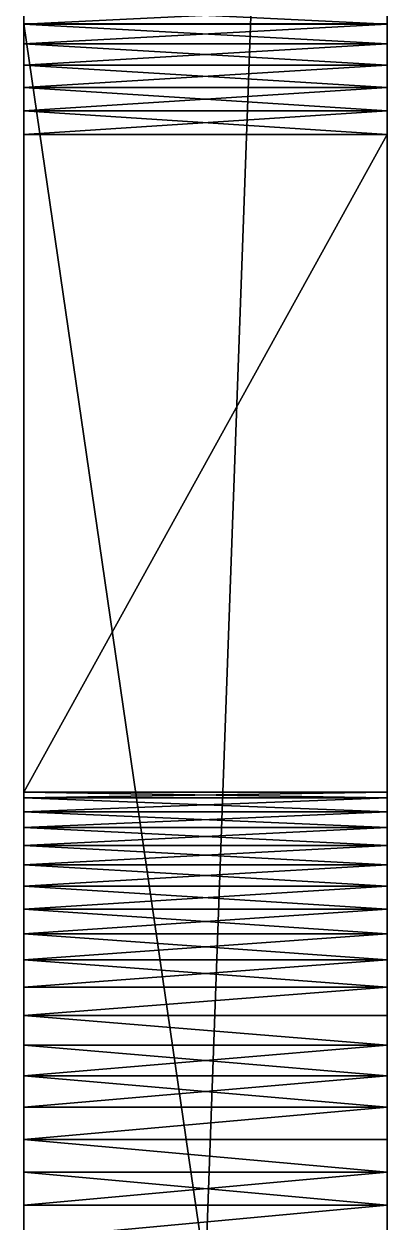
# Model space of a CAD drawing. Header units: millimetres. Extents: x 0 to 500, y 0 to 500.
# Drawn here: x 0 to 18, y 252.5 to 312 of the extents above; entities that cross this region are included whole.
import ezdxf

# ---------------------------------------------------------------- set-up
doc = ezdxf.new("R2010")
doc.units = ezdxf.units.MM
doc.layers.get('0').update_dxf_attribs({"true_color": 0xffffff})
doc.layers.add('Layer 0', color=7, linetype='Continuous', true_color=0xffffff)

# ---------------------------------------------------------------- blocks, each defined once
blk = doc.blocks.new('Component#1')
for p, q in [((192.325, 58.923), (192.325, 58.923, 18)), ((226.156, 59), (193.5, 59)), ((226.156, 59, 18), (193.5, 59, 18)), ((193.5, 59), (193.5, 59, 18)), ((190.056, 58.315), (190.056, 58.315, 18)), ((191.171, 58.693), (191.171, 58.693, 18)), ((189, 57.794), (189, 57.794, 18)), ((188.021, 57.14), (188.021, 57.14, 18)), ((188.021, 42.86), (188.021, 42.86, 18)), ((189, 42.206), (189, 42.206, 18)), ((190.056, 41.685), (190.056, 41.685, 18)), ((191.171, 41.307), (191.171, 41.307, 18)), ((192.325, 41.077), (192.325, 41.077, 18)), ((226.156, 41), (193.5, 41)), ((226.156, 41, 18), (193.5, 41, 18)), ((193.5, 41), (193.5, 41, 18)), ((226.156, 41), (226.156, 41, 18))]:
    blk.add_line(p, q)
for centre in [(193.5, 50), (193.5, 50, 18)]:
    blk.add_arc(centre, 9, 90, 270)
at = {"layer": 'Layer 0'}
for p, q in [((312, 100), (188, 100)), ((312, 100, 18), (188, 100, 18)), ((245.025, 75.01), (245.025, 75.01, 18)), ((246.672, 75.282), (246.672, 75.282, 18)), ((243.4, 74.631), (243.4, 74.631, 18)), ((241.803, 74.147), (241.803, 74.147, 18)), ((240.242, 73.559), (240.242, 73.559, 18)), ((238.722, 72.87), (238.722, 72.87, 18)), ((237.25, 72.084), (237.25, 72.084, 18)), ((235.833, 71.202), (235.833, 71.202, 18)), ((234.477, 70.231), (234.477, 70.231, 18)), ((233.187, 69.172), (233.187, 69.172, 18)), ((231.969, 68.031), (231.969, 68.031, 18)), ((230.828, 66.813), (230.828, 66.813, 18)), ((229.769, 65.523), (229.769, 65.523, 18)), ((228.798, 64.167), (228.798, 64.167, 18)), ((227.916, 62.75), (227.916, 62.75, 18)), ((227.13, 61.278), (227.13, 61.278, 18)), ((226.441, 59.758), (226.441, 59.758, 18)), ((226.156, 59), (226.156, 59, 18)), ((226.441, 40.242), (226.441, 40.242, 18)), ((227.13, 38.722), (227.13, 38.722, 18)), ((227.916, 37.25), (227.916, 37.25, 18)), ((228.798, 35.833), (228.798, 35.833, 18)), ((229.769, 34.477), (229.769, 34.477, 18)), ((230.828, 33.187), (230.828, 33.187, 18)), ((231.969, 31.969), (231.969, 31.969, 18)), ((233.187, 30.828), (233.187, 30.828, 18)), ((234.477, 29.769), (234.477, 29.769, 18)), ((235.833, 28.798), (235.833, 28.798, 18)), ((237.25, 27.916), (237.25, 27.916, 18)), ((238.722, 27.13), (238.722, 27.13, 18)), ((240.242, 26.441), (240.242, 26.441, 18)), ((241.803, 25.853), (241.803, 25.853, 18)), ((243.4, 25.369), (243.4, 25.369, 18)), ((245.025, 24.99), (245.025, 24.99, 18)), ((246.672, 24.718), (246.672, 24.718, 18)), ((500, 0), (0, 0)), ((500, 0, 18), (0, 0, 18))]:
    blk.add_line(p, q, dxfattribs=at)
for centre, start, end in [((250, 50), 20.67889, 159.32111), ((250, 50, 18), 20.67889, 159.32111), ((250, 50), 200.67889, 339.32111), ((250, 50, 18), 200.67889, 339.32111)]:
    blk.add_arc(centre, 25.5, start, end, dxfattribs=at)
mesh = blk.add_polyface()
corners = [(246.672, 24.718), (56, 22), (99.341, 46.055), (96.254, 48.598), (84, 82), (96.103, 49.099), (96.019, 49.615), (148.965, 46.136), (103.998, 49.862), (148.469, 46.304), (148, 46.536), (147.565, 46.827), (147.172, 47.172), (110, 82), (146.136, 48.965), (136, 82), (110, 100), (84, 100), (96.174, 51.168), (96.055, 50.659), (96.002, 50.138), (96.36, 51.657), (96.607, 52.118), (96.913, 52.543), (97.271, 52.924), (97.676, 53.256), (98.121, 53.531), (98.598, 53.746), (99.099, 53.897), (99.615, 53.981), (100.138, 53.998), (100.659, 53.945), (101.168, 53.826), (101.657, 53.64), (102.118, 53.393), (102.543, 53.087), (102.924, 52.729), (103.256, 52.324), (103.531, 51.879), (103.746, 51.402), (103.897, 50.901), (103.981, 50.385)]
mesh.append_faces([[corners[k] for k in face] for face in [(16, 4, 17)]], dxfattribs={"vtx0": -1})
mesh.append_faces([[corners[k] for k in face] for face in [(3, 4, 5), (5, 4, 6), (7, 8, 9), (9, 8, 10), (10, 8, 11), (11, 8, 12), (18, 16, 21), (21, 16, 22), (22, 16, 23), (23, 16, 24), (24, 16, 25), (25, 16, 26), (26, 16, 27), (27, 16, 28), (28, 16, 29), (29, 16, 30), (30, 16, 31), (31, 16, 32), (32, 16, 33), (33, 16, 34), (34, 16, 35), (35, 16, 36), (36, 16, 37), (37, 16, 38), (38, 16, 39), (39, 16, 40), (40, 16, 41), (41, 16, 8)]], dxfattribs={"vtx0": -1, "vtx1": -1})
mesh.append_faces([[corners[k] for k in face] for face in [(0, 1, 2), (12, 8, 13), (4, 16, 18)]], dxfattribs={"vtx0": -1, "vtx1": -1, "vtx2": -1})
mesh.append_faces([[corners[k] for k in face] for face in [(14, 13, 15), (4, 18, 19), (4, 19, 20), (8, 16, 13)]], dxfattribs={"vtx0": -1, "vtx2": -1})
mesh = blk.add_polyface()
corners = [(500, 0), (56, 22), (248.332, 24.555), (241.803, 25.853), (193.5, 41), (240.242, 26.441), (238.722, 27.13), (237.25, 27.916), (235.833, 28.798), (234.477, 29.769), (233.187, 30.828), (231.969, 31.969), (230.828, 33.187), (229.769, 34.477), (228.798, 35.833), (227.916, 37.25), (227.13, 38.722), (312, 100), (188, 82), (188, 100), (190.056, 58.315), (191.171, 58.693), (192.325, 58.923), (193.5, 59), (241.803, 74.147), (240.242, 73.559), (238.722, 72.87), (237.25, 72.084), (235.833, 71.202), (234.477, 70.231), (233.187, 69.172), (231.969, 68.031), (230.828, 66.813), (229.769, 65.523), (228.798, 64.167), (227.916, 62.75), (227.13, 61.278), (243.4, 74.631), (245.025, 75.01), (246.672, 75.282), (248.332, 75.445), (250, 75.5)]
mesh.append_faces([[corners[k] for k in face] for face in [(17, 18, 19)]], dxfattribs={"vtx0": -1})
mesh.append_faces([[corners[k] for k in face] for face in [(3, 4, 5), (5, 4, 6), (6, 4, 7), (7, 4, 8), (8, 4, 9), (9, 4, 10), (10, 4, 11), (11, 4, 12), (12, 4, 13), (13, 4, 14), (14, 4, 15), (15, 4, 16), (20, 17, 21), (21, 17, 22), (22, 17, 23), (24, 17, 37), (37, 17, 38), (38, 17, 39), (39, 17, 40), (40, 17, 41)]], dxfattribs={"vtx0": -1, "vtx1": -1})
mesh.append_faces([[corners[k] for k in face] for face in [(0, 1, 2), (18, 17, 20), (23, 17, 24)]], dxfattribs={"vtx0": -1, "vtx1": -1, "vtx2": -1})
mesh.append_faces([[corners[k] for k in face] for face in [(23, 24, 25), (23, 25, 26), (23, 26, 27), (23, 27, 28), (23, 28, 29), (23, 29, 30), (23, 30, 31), (23, 31, 32), (23, 32, 33), (23, 33, 34), (23, 34, 35), (23, 35, 36)]], dxfattribs={"vtx0": -1, "vtx2": -1})
mesh = blk.add_polyface()
corners = [(153.696, 48.469, 18), (243.4, 25.369, 18), (153.864, 48.965, 18), (153.966, 49.478, 18), (154, 50, 18), (188, 82, 18), (184.577, 51.175, 18), (184.807, 52.329, 18), (185.185, 53.444, 18), (185.706, 54.5, 18), (186.36, 55.479, 18), (187.136, 56.364, 18), (188.021, 57.14, 18), (312, 100, 18), (188, 100, 18), (190.056, 58.315, 18), (189, 57.794, 18), (191.171, 58.693, 18), (192.325, 58.923, 18), (193.5, 59, 18), (241.803, 74.147, 18), (240.242, 73.559, 18), (238.722, 72.87, 18), (237.25, 72.084, 18), (235.833, 71.202, 18), (234.477, 70.231, 18), (233.187, 69.172, 18), (231.969, 68.031, 18), (230.828, 66.813, 18), (229.769, 65.523, 18), (228.798, 64.167, 18), (227.916, 62.75, 18), (227.13, 61.278, 18), (226.441, 59.758, 18), (226.156, 59, 18), (243.4, 74.631, 18), (245.025, 75.01, 18), (246.672, 75.282, 18), (248.332, 75.445, 18), (250, 75.5, 18)]
mesh.append_faces([[corners[k] for k in face] for face in [(5, 13, 14), (33, 19, 34)]], dxfattribs={"vtx0": -1})
mesh.append_faces([[corners[k] for k in face] for face in [(0, 1, 2), (2, 1, 3), (3, 1, 4), (15, 5, 16), (16, 5, 12), (20, 19, 21), (21, 19, 22), (22, 19, 23), (23, 19, 24), (24, 19, 25), (25, 19, 26), (26, 19, 27), (27, 19, 28), (28, 19, 29), (29, 19, 30), (30, 19, 31), (31, 19, 32), (32, 19, 33)]], dxfattribs={"vtx0": -1, "vtx1": -1})
mesh.append_faces([[corners[k] for k in face] for face in [(13, 5, 15), (13, 19, 20)]], dxfattribs={"vtx0": -1, "vtx1": -1, "vtx2": -1})
mesh.append_faces([[corners[k] for k in face] for face in [(5, 6, 7), (5, 7, 8), (5, 8, 9), (5, 9, 10), (5, 10, 11), (5, 11, 12), (13, 15, 17), (13, 17, 18), (13, 18, 19), (13, 20, 35), (13, 35, 36), (13, 36, 37), (13, 37, 38), (13, 38, 39)]], dxfattribs={"vtx0": -1, "vtx2": -1})
mesh = blk.add_polyface()
corners = [(188, 100, 18), (312, 100), (188, 100), (312, 100, 18)]
mesh.append_faces([[corners[k] for k in face] for face in [(0, 1, 2), (1, 0, 3)]], dxfattribs={"vtx0": -1})
mesh = blk.add_polyface()
corners = [(0, 20), (500, 0), (0, 0), (246.672, 24.718), (99.341, 46.055), (99.862, 46.002), (100.385, 46.019), (100.901, 46.103), (101.402, 46.254), (101.879, 46.469), (102.324, 46.744), (102.729, 47.076), (103.087, 47.457), (103.393, 47.882), (245.025, 24.99), (103.64, 48.343), (103.826, 48.832), (103.945, 49.341), (103.998, 49.862), (148.965, 46.136), (147.172, 47.172), (110, 82), (146.827, 47.565), (149.478, 46.034), (150, 46), (150.522, 46.034), (151.035, 46.136), (151.531, 46.304), (152, 46.536), (243.4, 25.369), (152.435, 46.827), (152.828, 47.172), (153.173, 47.565), (153.464, 48), (191.171, 41.307), (154, 50), (190.056, 41.685), (189, 42.206), (188.021, 42.86), (187.136, 43.636), (186.36, 44.521), (185.706, 45.5), (162, 82), (185.185, 46.556), (184.807, 47.671)]
mesh.append_faces([[corners[k] for k in face] for face in [(0, 1, 2)]], dxfattribs={"vtx0": -1})
mesh.append_faces([[corners[k] for k in face] for face in [(20, 21, 22), (34, 35, 36), (36, 35, 37), (37, 35, 38), (38, 35, 39), (39, 35, 40), (40, 35, 41), (41, 42, 43), (43, 42, 44)]], dxfattribs={"vtx0": -1, "vtx1": -1})
mesh.append_faces([[corners[k] for k in face] for face in [(14, 18, 19), (41, 35, 42)]], dxfattribs={"vtx0": -1, "vtx1": -1, "vtx2": -1})
mesh.append_faces([[corners[k] for k in face] for face in [(3, 4, 5), (3, 5, 6), (3, 6, 7), (3, 7, 8), (3, 8, 9), (3, 9, 10), (3, 10, 11), (3, 11, 12), (3, 12, 13), (14, 13, 15), (14, 15, 16), (14, 16, 17), (14, 17, 18), (14, 19, 23), (14, 23, 24), (14, 24, 25), (14, 25, 26), (14, 26, 27), (14, 27, 28), (29, 28, 30), (29, 30, 31), (29, 31, 32), (29, 32, 33)]], dxfattribs={"vtx0": -1, "vtx2": -1})
mesh = blk.add_polyface()
corners = [(500, 0), (0, 20), (52, 18), (52.522, 18.034), (53.035, 18.136), (53.531, 18.304), (54, 18.536), (54.435, 18.827), (54.828, 19.172), (55.173, 19.565), (55.464, 20), (55.696, 20.469), (55.864, 20.965), (55.966, 21.478), (56, 22), (248.332, 24.555), (246.672, 24.718), (103.393, 47.882), (245.025, 24.99), (152, 46.536), (243.4, 25.369), (153.464, 48), (153.696, 48.469), (153.864, 48.965), (153.966, 49.478), (154, 50), (241.803, 25.853), (191.171, 41.307), (192.325, 41.077), (193.5, 41), (227.13, 38.722), (226.441, 40.242), (226.156, 41), (184.577, 51.175), (188, 82), (184.807, 52.329), (185.185, 53.444), (185.706, 54.5), (186.36, 55.479), (187.136, 56.364), (188.021, 57.14), (190.056, 58.315), (189, 57.794), (193.5, 59), (227.13, 61.278), (226.441, 59.758), (226.156, 59)]
mesh.append_faces([[corners[k] for k in face] for face in [(31, 29, 32), (43, 45, 46)]], dxfattribs={"vtx0": -1})
mesh.append_faces([[corners[k] for k in face] for face in [(15, 14, 16), (16, 17, 18), (18, 19, 20), (20, 25, 26), (30, 29, 31), (33, 34, 35), (35, 34, 36), (36, 34, 37), (37, 34, 38), (38, 34, 39), (39, 34, 40)]], dxfattribs={"vtx0": -1, "vtx1": -1})
mesh.append_faces([[corners[k] for k in face] for face in [(0, 1, 2), (26, 25, 27)]], dxfattribs={"vtx0": -1, "vtx1": -1, "vtx2": -1})
mesh.append_faces([[corners[k] for k in face] for face in [(0, 2, 3), (0, 3, 4), (0, 4, 5), (0, 5, 6), (0, 6, 7), (0, 7, 8), (0, 8, 9), (0, 9, 10), (0, 10, 11), (0, 11, 12), (0, 12, 13), (0, 13, 14), (20, 21, 22), (20, 22, 23), (20, 23, 24), (20, 24, 25), (26, 27, 28), (26, 28, 29), (34, 41, 42), (34, 42, 40), (43, 44, 45)]], dxfattribs={"vtx0": -1, "vtx2": -1})
mesh = blk.add_polyface()
corners = [(56, 22, 18), (246.672, 24.718, 18), (99.341, 46.055, 18), (99.862, 46.002, 18), (100.385, 46.019, 18), (100.901, 46.103, 18), (101.402, 46.254, 18), (101.879, 46.469, 18), (102.324, 46.744, 18), (102.729, 47.076, 18), (103.087, 47.457, 18), (103.393, 47.882, 18), (245.025, 24.99, 18), (103.64, 48.343, 18), (103.826, 48.832, 18), (103.945, 49.341, 18), (103.998, 49.862, 18), (148.965, 46.136, 18), (110, 82, 18), (147.172, 47.172, 18), (146.827, 47.565, 18), (149.478, 46.034, 18), (150, 46, 18), (150.522, 46.034, 18), (151.035, 46.136, 18), (151.531, 46.304, 18), (152, 46.536, 18), (243.4, 25.369, 18), (152.435, 46.827, 18), (152.828, 47.172, 18), (153.173, 47.565, 18), (153.464, 48, 18), (154, 50, 18), (191.171, 41.307, 18), (190.056, 41.685, 18), (189, 42.206, 18), (188.021, 42.86, 18), (187.136, 43.636, 18), (186.36, 44.521, 18), (185.706, 45.5, 18), (162, 82, 18), (185.185, 46.556, 18), (184.807, 47.671, 18)]
mesh.append_faces([[corners[k] for k in face] for face in [(2, 1, 3), (3, 1, 4), (4, 1, 5), (5, 1, 6), (6, 1, 7), (7, 1, 8), (8, 1, 9), (9, 1, 10), (10, 1, 11), (11, 12, 13), (13, 12, 14), (14, 12, 15), (15, 12, 16), (17, 12, 21), (21, 12, 22), (22, 12, 23), (23, 12, 24), (24, 12, 25), (25, 12, 26), (26, 27, 28), (28, 27, 29), (29, 27, 30), (30, 27, 31)]], dxfattribs={"vtx0": -1, "vtx1": -1})
mesh.append_faces([[corners[k] for k in face] for face in [(0, 1, 2), (16, 12, 17), (32, 39, 40)]], dxfattribs={"vtx0": -1, "vtx1": -1, "vtx2": -1})
mesh.append_faces([[corners[k] for k in face] for face in [(18, 19, 20), (32, 33, 34), (32, 34, 35), (32, 35, 36), (32, 36, 37), (32, 37, 38), (32, 38, 39), (40, 39, 41), (40, 41, 42)]], dxfattribs={"vtx0": -1, "vtx2": -1})
mesh = blk.add_polyface()
corners = [(245.025, 75.01), (243.4, 74.631, 18), (243.4, 74.631), (245.025, 75.01, 18)]
mesh.append_faces([[corners[k] for k in face] for face in [(0, 1, 2), (1, 0, 3)]], dxfattribs={"vtx0": -1})
mesh = blk.add_polyface()
corners = [(246.672, 75.282, 18), (245.025, 75.01), (246.672, 75.282), (245.025, 75.01, 18)]
mesh.append_faces([[corners[k] for k in face] for face in [(0, 1, 2), (1, 0, 3)]], dxfattribs={"vtx0": -1})
mesh = blk.add_polyface()
corners = [(248.332, 75.445, 18), (246.672, 75.282), (248.332, 75.445), (246.672, 75.282, 18)]
mesh.append_faces([[corners[k] for k in face] for face in [(0, 1, 2), (1, 0, 3)]], dxfattribs={"vtx0": -1})
mesh = blk.add_polyface()
corners = [(243.4, 74.631, 18), (241.803, 74.147), (243.4, 74.631), (241.803, 74.147, 18)]
mesh.append_faces([[corners[k] for k in face] for face in [(0, 1, 2), (1, 0, 3)]], dxfattribs={"vtx0": -1})
mesh = blk.add_polyface()
corners = [(241.803, 74.147, 18), (240.242, 73.559), (241.803, 74.147), (240.242, 73.559, 18)]
mesh.append_faces([[corners[k] for k in face] for face in [(0, 1, 2), (1, 0, 3)]], dxfattribs={"vtx0": -1})
mesh = blk.add_polyface()
corners = [(240.242, 73.559, 18), (238.722, 72.87), (240.242, 73.559), (238.722, 72.87, 18)]
mesh.append_faces([[corners[k] for k in face] for face in [(0, 1, 2), (1, 0, 3)]], dxfattribs={"vtx0": -1})
mesh = blk.add_polyface()
corners = [(238.722, 72.87), (237.25, 72.084, 18), (237.25, 72.084), (238.722, 72.87, 18)]
mesh.append_faces([[corners[k] for k in face] for face in [(0, 1, 2), (1, 0, 3)]], dxfattribs={"vtx0": -1})
mesh = blk.add_polyface()
corners = [(237.25, 72.084, 18), (235.833, 71.202), (237.25, 72.084), (235.833, 71.202, 18)]
mesh.append_faces([[corners[k] for k in face] for face in [(0, 1, 2), (1, 0, 3)]], dxfattribs={"vtx0": -1})
mesh = blk.add_polyface()
corners = [(235.833, 71.202, 18), (234.477, 70.231), (235.833, 71.202), (234.477, 70.231, 18)]
mesh.append_faces([[corners[k] for k in face] for face in [(0, 1, 2), (1, 0, 3)]], dxfattribs={"vtx0": -1})
mesh = blk.add_polyface()
corners = [(234.477, 70.231, 18), (233.187, 69.172), (234.477, 70.231), (233.187, 69.172, 18)]
mesh.append_faces([[corners[k] for k in face] for face in [(0, 1, 2), (1, 0, 3)]], dxfattribs={"vtx0": -1})
mesh = blk.add_polyface()
corners = [(233.187, 69.172, 18), (231.969, 68.031), (233.187, 69.172), (231.969, 68.031, 18)]
mesh.append_faces([[corners[k] for k in face] for face in [(0, 1, 2), (1, 0, 3)]], dxfattribs={"vtx0": -1})
mesh = blk.add_polyface()
corners = [(231.969, 68.031), (230.828, 66.813, 18), (230.828, 66.813), (231.969, 68.031, 18)]
mesh.append_faces([[corners[k] for k in face] for face in [(0, 1, 2), (1, 0, 3)]], dxfattribs={"vtx0": -1})
mesh = blk.add_polyface()
corners = [(230.828, 66.813), (229.769, 65.523, 18), (229.769, 65.523), (230.828, 66.813, 18)]
mesh.append_faces([[corners[k] for k in face] for face in [(0, 1, 2), (1, 0, 3)]], dxfattribs={"vtx0": -1})
mesh = blk.add_polyface()
corners = [(229.769, 65.523), (228.798, 64.167, 18), (228.798, 64.167), (229.769, 65.523, 18)]
mesh.append_faces([[corners[k] for k in face] for face in [(0, 1, 2), (1, 0, 3)]], dxfattribs={"vtx0": -1})
mesh = blk.add_polyface()
corners = [(228.798, 64.167), (227.916, 62.75, 18), (227.916, 62.75), (228.798, 64.167, 18)]
mesh.append_faces([[corners[k] for k in face] for face in [(0, 1, 2), (1, 0, 3)]], dxfattribs={"vtx0": -1})
mesh = blk.add_polyface()
corners = [(227.916, 62.75), (227.13, 61.278, 18), (227.13, 61.278), (227.916, 62.75, 18)]
mesh.append_faces([[corners[k] for k in face] for face in [(0, 1, 2), (1, 0, 3)]], dxfattribs={"vtx0": -1})
mesh = blk.add_polyface()
corners = [(227.13, 61.278), (226.441, 59.758, 18), (226.441, 59.758), (227.13, 61.278, 18)]
mesh.append_faces([[corners[k] for k in face] for face in [(0, 1, 2), (1, 0, 3)]], dxfattribs={"vtx0": -1})
mesh = blk.add_polyface()
corners = [(226.441, 59.758), (226.156, 59, 18), (226.156, 59), (226.441, 59.758, 18)]
mesh.append_faces([[corners[k] for k in face] for face in [(0, 1, 2), (1, 0, 3)]], dxfattribs={"vtx0": -1})
mesh = blk.add_polyface()
corners = [(192.325, 58.923, 18), (191.171, 58.693), (192.325, 58.923), (191.171, 58.693, 18)]
mesh.append_faces([[corners[k] for k in face] for face in [(0, 1, 2), (1, 0, 3)]], dxfattribs={"vtx0": -1})
mesh = blk.add_polyface()
corners = [(193.5, 59, 18), (192.325, 58.923), (193.5, 59), (192.325, 58.923, 18)]
mesh.append_faces([[corners[k] for k in face] for face in [(0, 1, 2), (1, 0, 3)]], dxfattribs={"vtx0": -1})
mesh = blk.add_polyface()
corners = [(226.156, 59, 18), (193.5, 59), (226.156, 59), (193.5, 59, 18)]
mesh.append_faces([[corners[k] for k in face] for face in [(0, 1, 2), (1, 0, 3)]], dxfattribs={"vtx0": -1})
mesh = blk.add_polyface()
corners = [(190.056, 58.315, 18), (189, 57.794), (190.056, 58.315), (189, 57.794, 18)]
mesh.append_faces([[corners[k] for k in face] for face in [(0, 1, 2), (1, 0, 3)]], dxfattribs={"vtx0": -1})
mesh = blk.add_polyface()
corners = [(191.171, 58.693, 18), (190.056, 58.315), (191.171, 58.693), (190.056, 58.315, 18)]
mesh.append_faces([[corners[k] for k in face] for face in [(0, 1, 2), (1, 0, 3)]], dxfattribs={"vtx0": -1})
mesh = blk.add_polyface()
corners = [(189, 57.794, 18), (188.021, 57.14), (189, 57.794), (188.021, 57.14, 18)]
mesh.append_faces([[corners[k] for k in face] for face in [(0, 1, 2), (1, 0, 3)]], dxfattribs={"vtx0": -1})
mesh = blk.add_polyface()
corners = [(188.021, 57.14, 18), (187.136, 56.364), (188.021, 57.14), (187.136, 56.364, 18)]
mesh.append_faces([[corners[k] for k in face] for face in [(0, 1, 2), (1, 0, 3)]], dxfattribs={"vtx0": -1})
mesh = blk.add_polyface()
corners = [(52, 18, 18), (0, 0, 18), (500, 0, 18), (52.522, 18.034, 18), (53.035, 18.136, 18), (53.531, 18.304, 18), (54, 18.536, 18), (54.435, 18.827, 18), (54.828, 19.172, 18), (55.173, 19.565, 18), (55.464, 20, 18), (55.696, 20.469, 18), (55.864, 20.965, 18), (55.966, 21.478, 18), (56, 22, 18), (248.332, 24.555, 18), (246.672, 24.718, 18), (103.393, 47.882, 18), (245.025, 24.99, 18), (152, 46.536, 18), (243.4, 25.369, 18), (153.464, 48, 18), (153.696, 48.469, 18), (154, 50, 18), (241.803, 25.853, 18), (191.171, 41.307, 18), (192.325, 41.077, 18), (193.5, 41, 18), (240.242, 26.441, 18), (238.722, 27.13, 18), (237.25, 27.916, 18), (235.833, 28.798, 18), (234.477, 29.769, 18), (233.187, 30.828, 18), (231.969, 31.969, 18), (230.828, 33.187, 18), (229.769, 34.477, 18), (228.798, 35.833, 18), (227.916, 37.25, 18), (227.13, 38.722, 18), (226.441, 40.242, 18), (226.156, 41, 18)]
mesh.append_faces([[corners[k] for k in face] for face in [(27, 40, 41)]], dxfattribs={"vtx0": -1})
mesh.append_faces([[corners[k] for k in face] for face in [(0, 2, 3), (3, 2, 4), (4, 2, 5), (5, 2, 6), (6, 2, 7), (7, 2, 8), (8, 2, 9), (9, 2, 10), (10, 2, 11), (11, 2, 12), (12, 2, 13), (13, 2, 14), (21, 20, 22), (25, 24, 26), (26, 24, 27)]], dxfattribs={"vtx0": -1, "vtx1": -1})
mesh.append_faces([[corners[k] for k in face] for face in [(14, 2, 15), (23, 24, 25)]], dxfattribs={"vtx0": -1, "vtx1": -1, "vtx2": -1})
mesh.append_faces([[corners[k] for k in face] for face in [(0, 1, 2), (14, 15, 16), (17, 16, 18), (19, 18, 20), (23, 20, 24), (27, 24, 28), (27, 28, 29), (27, 29, 30), (27, 30, 31), (27, 31, 32), (27, 32, 33), (27, 33, 34), (27, 34, 35), (27, 35, 36), (27, 36, 37), (27, 37, 38), (27, 38, 39), (27, 39, 40)]], dxfattribs={"vtx0": -1, "vtx2": -1})
mesh = blk.add_polyface()
corners = [(187.136, 43.636, 18), (188.021, 42.86), (187.136, 43.636), (188.021, 42.86, 18)]
mesh.append_faces([[corners[k] for k in face] for face in [(0, 1, 2), (1, 0, 3)]], dxfattribs={"vtx0": -1})
mesh = blk.add_polyface()
corners = [(188.021, 42.86, 18), (189, 42.206), (188.021, 42.86), (189, 42.206, 18)]
mesh.append_faces([[corners[k] for k in face] for face in [(0, 1, 2), (1, 0, 3)]], dxfattribs={"vtx0": -1})
mesh = blk.add_polyface()
corners = [(189, 42.206, 18), (190.056, 41.685), (189, 42.206), (190.056, 41.685, 18)]
mesh.append_faces([[corners[k] for k in face] for face in [(0, 1, 2), (1, 0, 3)]], dxfattribs={"vtx0": -1})
mesh = blk.add_polyface()
corners = [(190.056, 41.685, 18), (191.171, 41.307), (190.056, 41.685), (191.171, 41.307, 18)]
mesh.append_faces([[corners[k] for k in face] for face in [(0, 1, 2), (1, 0, 3)]], dxfattribs={"vtx0": -1})
mesh = blk.add_polyface()
corners = [(191.171, 41.307, 18), (192.325, 41.077), (191.171, 41.307), (192.325, 41.077, 18)]
mesh.append_faces([[corners[k] for k in face] for face in [(0, 1, 2), (1, 0, 3)]], dxfattribs={"vtx0": -1})
mesh = blk.add_polyface()
corners = [(192.325, 41.077, 18), (193.5, 41), (192.325, 41.077), (193.5, 41, 18)]
mesh.append_faces([[corners[k] for k in face] for face in [(0, 1, 2), (1, 0, 3)]], dxfattribs={"vtx0": -1})
mesh = blk.add_polyface()
corners = [(193.5, 41), (226.156, 41, 18), (226.156, 41), (193.5, 41, 18)]
mesh.append_faces([[corners[k] for k in face] for face in [(0, 1, 2), (1, 0, 3)]], dxfattribs={"vtx0": -1})
mesh = blk.add_polyface()
corners = [(226.156, 41), (226.441, 40.242, 18), (226.441, 40.242), (226.156, 41, 18)]
mesh.append_faces([[corners[k] for k in face] for face in [(0, 1, 2), (1, 0, 3)]], dxfattribs={"vtx0": -1})
mesh = blk.add_polyface()
corners = [(226.441, 40.242), (227.13, 38.722, 18), (227.13, 38.722), (226.441, 40.242, 18)]
mesh.append_faces([[corners[k] for k in face] for face in [(0, 1, 2), (1, 0, 3)]], dxfattribs={"vtx0": -1})
mesh = blk.add_polyface()
corners = [(227.13, 38.722), (227.916, 37.25, 18), (227.916, 37.25), (227.13, 38.722, 18)]
mesh.append_faces([[corners[k] for k in face] for face in [(0, 1, 2), (1, 0, 3)]], dxfattribs={"vtx0": -1})
mesh = blk.add_polyface()
corners = [(227.916, 37.25), (228.798, 35.833, 18), (228.798, 35.833), (227.916, 37.25, 18)]
mesh.append_faces([[corners[k] for k in face] for face in [(0, 1, 2), (1, 0, 3)]], dxfattribs={"vtx0": -1})
mesh = blk.add_polyface()
corners = [(228.798, 35.833), (229.769, 34.477, 18), (229.769, 34.477), (228.798, 35.833, 18)]
mesh.append_faces([[corners[k] for k in face] for face in [(0, 1, 2), (1, 0, 3)]], dxfattribs={"vtx0": -1})
mesh = blk.add_polyface()
corners = [(229.769, 34.477), (230.828, 33.187, 18), (230.828, 33.187), (229.769, 34.477, 18)]
mesh.append_faces([[corners[k] for k in face] for face in [(0, 1, 2), (1, 0, 3)]], dxfattribs={"vtx0": -1})
mesh = blk.add_polyface()
corners = [(230.828, 33.187), (231.969, 31.969, 18), (231.969, 31.969), (230.828, 33.187, 18)]
mesh.append_faces([[corners[k] for k in face] for face in [(0, 1, 2), (1, 0, 3)]], dxfattribs={"vtx0": -1})
mesh = blk.add_polyface()
corners = [(231.969, 31.969, 18), (233.187, 30.828), (231.969, 31.969), (233.187, 30.828, 18)]
mesh.append_faces([[corners[k] for k in face] for face in [(0, 1, 2), (1, 0, 3)]], dxfattribs={"vtx0": -1})
mesh = blk.add_polyface()
corners = [(233.187, 30.828, 18), (234.477, 29.769), (233.187, 30.828), (234.477, 29.769, 18)]
mesh.append_faces([[corners[k] for k in face] for face in [(0, 1, 2), (1, 0, 3)]], dxfattribs={"vtx0": -1})
mesh = blk.add_polyface()
corners = [(234.477, 29.769, 18), (235.833, 28.798), (234.477, 29.769), (235.833, 28.798, 18)]
mesh.append_faces([[corners[k] for k in face] for face in [(0, 1, 2), (1, 0, 3)]], dxfattribs={"vtx0": -1})
mesh = blk.add_polyface()
corners = [(235.833, 28.798), (237.25, 27.916, 18), (237.25, 27.916), (235.833, 28.798, 18)]
mesh.append_faces([[corners[k] for k in face] for face in [(0, 1, 2), (1, 0, 3)]], dxfattribs={"vtx0": -1})
mesh = blk.add_polyface()
corners = [(237.25, 27.916, 18), (238.722, 27.13), (237.25, 27.916), (238.722, 27.13, 18)]
mesh.append_faces([[corners[k] for k in face] for face in [(0, 1, 2), (1, 0, 3)]], dxfattribs={"vtx0": -1})
mesh = blk.add_polyface()
corners = [(238.722, 27.13, 18), (240.242, 26.441), (238.722, 27.13), (240.242, 26.441, 18)]
mesh.append_faces([[corners[k] for k in face] for face in [(0, 1, 2), (1, 0, 3)]], dxfattribs={"vtx0": -1})
mesh = blk.add_polyface()
corners = [(240.242, 26.441, 18), (241.803, 25.853), (240.242, 26.441), (241.803, 25.853, 18)]
mesh.append_faces([[corners[k] for k in face] for face in [(0, 1, 2), (1, 0, 3)]], dxfattribs={"vtx0": -1})
mesh = blk.add_polyface()
corners = [(241.803, 25.853), (243.4, 25.369, 18), (243.4, 25.369), (241.803, 25.853, 18)]
mesh.append_faces([[corners[k] for k in face] for face in [(0, 1, 2), (1, 0, 3)]], dxfattribs={"vtx0": -1})
mesh = blk.add_polyface()
corners = [(243.4, 25.369, 18), (245.025, 24.99), (243.4, 25.369), (245.025, 24.99, 18)]
mesh.append_faces([[corners[k] for k in face] for face in [(0, 1, 2), (1, 0, 3)]], dxfattribs={"vtx0": -1})
mesh = blk.add_polyface()
corners = [(245.025, 24.99, 18), (246.672, 24.718), (245.025, 24.99), (246.672, 24.718, 18)]
mesh.append_faces([[corners[k] for k in face] for face in [(0, 1, 2), (1, 0, 3)]], dxfattribs={"vtx0": -1})
mesh = blk.add_polyface()
corners = [(246.672, 24.718), (248.332, 24.555, 18), (248.332, 24.555), (246.672, 24.718, 18)]
mesh.append_faces([[corners[k] for k in face] for face in [(0, 1, 2), (1, 0, 3)]], dxfattribs={"vtx0": -1})
mesh = blk.add_polyface()
corners = [(500, 0, 18), (0, 0), (500, 0), (0, 0, 18)]
mesh.append_faces([[corners[k] for k in face] for face in [(0, 1, 2), (1, 0, 3)]], dxfattribs={"vtx0": -1})

msp = doc.modelspace()

# ---------------------------------------------------------------- block references
at = {"extrusion": (-1, -4.5497e-13, -3.4911e-26), "rotation": 359.9999999999956}
msp.add_blockref('Component#1', (-500, 0, -18), dxfattribs=at)

doc.saveas('drawing.dxf')
